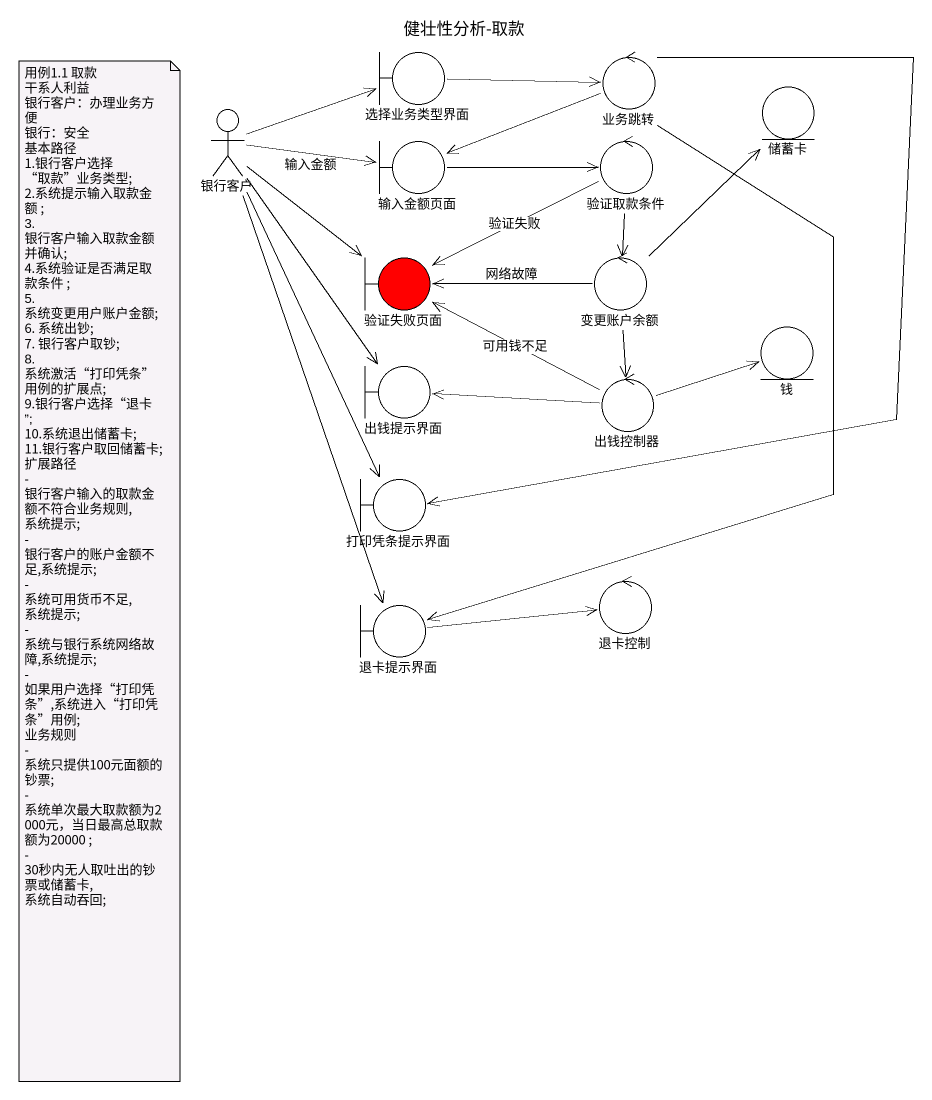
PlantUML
@startuml
title 健壮性分析-取款
boundary 选择业务类型界面
control 业务跳转
actor 银行客户
entity 储蓄卡
boundary 输入金额页面
control 验证取款条件
boundary 验证失败页面 #FF0000
control 变更账户余额
entity 钱
boundary 出钱提示界面
control 出钱控制器
boundary 打印凭条提示界面
control 退卡控制
boundary 退卡提示界面
选择业务类型界面 -right-> 业务跳转
业务跳转 -left-> 输入金额页面
业务跳转 --> 打印凭条提示界面
业务跳转 --> 退卡提示界面
银行客户 -right-> 选择业务类型界面
银行客户 -right- 输入金额页面 : 输入金额
银行客户 -right-> 输入金额页面
银行客户 --> 验证失败页面
银行客户 -- 出钱提示界面
银行客户 --> 出钱提示界面
银行客户 --> 打印凭条提示界面
银行客户 --> 退卡提示界面
输入金额页面 -right-> 验证取款条件
验证取款条件 -left-> 验证失败页面 : 验证失败
验证取款条件 --> 变更账户余额
变更账户余额 -up-> 储蓄卡
变更账户余额 -left-> 验证失败页面 : 网络故障
变更账户余额 --> 出钱控制器
出钱控制器 -left-> 验证失败页面 : 可用钱不足
出钱控制器 -right-> 钱
出钱控制器 -left-> 出钱提示界面
退卡提示界面 -right-> 退卡控制
note as N1
  用例1.1 取款
  干系人利益
  银行客户：办理业务方便
  银行：安全
  基本路径
  1.银行客户选择 “取款”业务类型;
  2.系统提示输入取款金额 ;
  3. 银行客户输入取款金额并确认;
  4.系统验证是否满足取款条件 ;
  5. 系统变更用户账户金额;
  6. 系统出钞;
  7. 银行客户取钞;
  8. 系统激活“打印凭条”用例的扩展点;
  9.银行客户选择“退卡”;
  10.系统退出储蓄卡;
  11.银行客户取回储蓄卡;
  扩展路径
  - 银行客户输入的取款金额不符合业务规则,系统提示;
  - 银行客户的账户金额不足,系统提示;
  - 系统可用货币不足,系统提示;
  - 系统与银行系统网络故障,系统提示;
  - 如果用户选择“打印凭条”,系统进入“打印凭条”用例;
  业务规则
  - 系统只提供100元面额的钞票;
  - 系统单次最大取款额为2000元，当日最高总取款额为20000 ;
  - 30秒内无人取吐出的钞票或储蓄卡,系统自动吞回;
end note
@enduml
